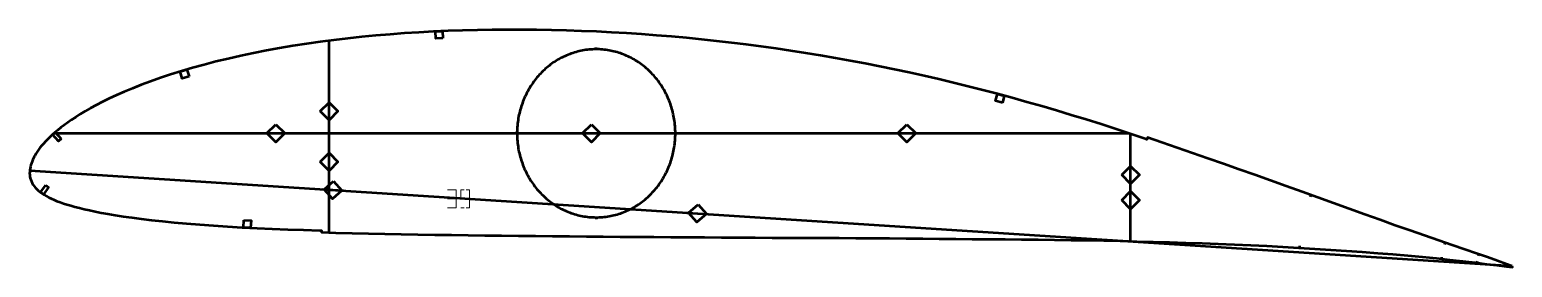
# Model space of a CAD drawing. Header units: metres. Extents: x 9 to 842, y 125 to 258.
import ezdxf

# ---------------------------------------------------------------- set-up
doc = ezdxf.new("R2010")
doc.units = ezdxf.units.M
doc.layers.add('Layer', color=1, linetype='Continuous', lineweight=50)
doc.layers.add('NumLabel', color=1, linetype='Continuous', lineweight=15)

msp = doc.modelspace()

# ---------------------------------------------------------------- linework, layer by layer
at = {"layer": 'Layer', "color": 7}
for p, q in [((177.53, 144.35), (177.53, 251.96)), ((177.53, 206.35), (177.53, 218.35)), ((23.06, 200), (626.52, 200)), ((141.65, 200), (153.65, 200)), ((318.79, 200), (330.79, 200)), ((495.93, 200), (507.93, 200)), ((627.53, 139.45), (627.53, 199.67)), ((177.53, 177.96), (177.53, 189.96)), ((9.51, 179.19), (841.19, 125.7)), ((627.53, 170.64), (627.53, 182.64)), ((173.75, 168.62), (185.73, 167.85)), ((627.53, 156.48), (627.53, 168.48)), ((378.43, 155.46), (390.4, 154.69))]:
    msp.add_line(p, q, dxfattribs=at)
at = {"layer": 'Layer'}
for p, q in [((327.53, 247.16), (327.53, 248.16)), ((283.1, 200), (282.1, 200)), ((371.96, 200), (372.96, 200)), ((728.64, 165.34), (728.31, 164.4)), ((327.53, 152.84), (327.53, 151.84)), ((722.4, 136.79), (722.32, 135.8)), ((804.06, 138.64), (803.73, 137.7)), ((802.18, 130.59), (802.08, 129.59)), ((822.04, 128.31), (821.96, 127.31)), ((822.98, 132.17), (822.65, 131.22))]:
    msp.add_line(p, q, dxfattribs=at)
for points in [[(841.74, 125.5), (838.61, 126.63), (833.52, 128.45), (827.93, 130.44), (821.83, 132.57), (815.2, 134.84), (808.07, 137.27), (800.52, 139.85), (792.64, 142.58), (784.5, 145.42), (776.16, 148.35), (767.65, 151.36), (759.03, 154.43), (750.31, 157.56), (741.51, 160.71), (732.67, 163.89), (723.8, 167.09), (714.93, 170.28), (706.07, 173.46), (697.25, 176.62), (688.45, 179.75), (679.7, 182.85), (670.99, 185.91), (662.32, 188.93), (653.7, 191.91), (645.12, 194.84), (637.05, 197.56), (636.73, 196.61), (636.27, 196.77), (627.79, 199.58), (619.35, 202.34), (610.95, 205.04), (602.59, 207.67), (594.26, 210.24), (585.95, 212.74), (577.66, 215.17), (569.38, 217.54), (561.12, 219.84), (552.86, 222.07), (544.6, 224.24), (536.35, 226.34), (528.09, 228.37), (519.84, 230.33), (511.57, 232.23), (503.3, 234.06), (495.02, 235.83), (486.74, 237.53), (478.44, 239.16), (470.14, 240.72), (461.83, 242.22), (453.5, 243.65), (445.17, 245.01), (436.84, 246.3), (428.49, 247.53), (420.13, 248.69), (411.77, 249.78), (403.39, 250.81), (394.99, 251.76), (386.59, 252.66), (378.18, 253.48), (369.76, 254.24), (361.33, 254.93), (352.9, 255.56), (344.47, 256.12), (336.05, 256.62), (327.62, 257.04), (319.21, 257.4), (310.81, 257.69), (302.43, 257.91), (294.06, 258.06), (285.7, 258.14), (277.38, 258.15), (269.07, 258.09), (260.79, 257.95), (252.54, 257.74), (244.33, 257.45), (236.15, 257.08), (228.01, 256.64), (219.91, 256.12), (211.86, 255.52), (203.86, 254.84), (195.92, 254.08), (188.03, 253.24), (180.22, 252.31), (172.48, 251.3), (164.81, 250.2), (157.23, 249.03), (149.74, 247.76), (142.34, 246.41), (135.07, 244.98), (127.92, 243.47), (120.91, 241.88), (114.06, 240.22), (107.39, 238.49), (100.91, 236.71), (94.65, 234.86), (88.61, 232.97), (82.83, 231.05), (77.32, 229.1), (72.09, 227.14), (67.15, 225.19), (62.51, 223.25), (58.17, 221.33), (54.12, 219.45), (50.36, 217.61), (46.87, 215.82), (43.64, 214.08), (40.65, 212.38), (37.89, 210.73), (35.34, 209.14), (32.98, 207.59), (30.8, 206.09), (28.78, 204.63), (26.92, 203.21), (25.19, 201.83), (23.6, 200.48), (22.12, 199.16), (20.75, 197.86), (19.48, 196.58), (18.29, 195.34), (17.19, 194.13), (16.16, 192.96), (15.22, 191.82), (14.36, 190.71), (13.59, 189.61), (12.89, 188.52), (12.27, 187.44), (11.72, 186.37), (11.22, 185.31), (10.79, 184.27), (10.41, 183.25), (10.1, 182.25), (9.84, 181.28), (9.66, 180.33), (9.53, 179.39), (9.46, 178.38), (9.45, 177.54), (9.49, 176.61), (9.6, 175.68), (9.79, 174.76), (10.05, 173.85), (10.41, 172.94), (10.87, 172.04), (11.41, 171.15), (12.05, 170.27), (12.76, 169.41), (13.56, 168.57), (14.44, 167.76), (15.41, 166.97), (16.47, 166.21), (17.62, 165.46), (18.86, 164.73), (20.19, 164.02), (21.61, 163.33), (23.13, 162.65), (24.76, 161.98), (26.5, 161.33), (28.38, 160.68), (30.38, 160.04), (32.54, 159.4), (34.86, 158.75), (37.35, 158.1), (40.05, 157.45), (42.98, 156.79), (46.15, 156.13), (49.61, 155.45), (53.37, 154.76), (57.47, 154.07), (61.95, 153.38), (66.82, 152.68), (72.12, 151.98), (77.85, 151.3), (84.01, 150.63), (90.6, 149.97), (97.57, 149.35), (104.91, 148.76), (112.58, 148.21), (120.52, 147.71), (128.7, 147.24), (137.1, 146.82), (145.67, 146.44), (154.4, 146.1), (163.28, 145.79), (172.3, 145.51), (173.25, 145.48), (173.22, 144.48), (181.36, 144.23), (190.47, 143.97), (199.61, 143.76), (208.82, 143.58), (218.11, 143.42), (227.47, 143.27), (236.86, 143.11), (246.26, 142.95), (255.64, 142.81), (265.02, 142.69), (274.44, 142.59), (283.91, 142.51), (293.41, 142.42), (302.93, 142.33), (312.46, 142.24), (321.99, 142.16), (331.5, 142.07), (340.98, 141.99), (350.45, 141.93), (359.93, 141.87), (369.39, 141.81), (378.86, 141.74), (388.33, 141.67), (397.8, 141.6), (407.28, 141.55), (416.76, 141.49), (426.23, 141.44), (435.68, 141.39), (445.11, 141.36), (454.54, 141.33), (463.94, 141.29), (473.34, 141.23), (482.75, 141.16), (492.14, 141.1), (501.51, 141.03), (510.82, 140.94), (520.11, 140.83), (529.38, 140.71), (538.61, 140.61), (547.84, 140.55), (557.08, 140.51), (566.32, 140.44), (575.58, 140.34), (584.87, 140.22), (594.15, 140.11), (603.38, 139.98), (612.56, 139.81), (621.75, 139.6), (630.97, 139.37), (640.21, 139.13), (649.42, 138.89), (658.55, 138.62), (667.65, 138.3), (676.78, 137.94), (685.93, 137.55), (695.06, 137.17), (704.11, 136.77), (713.07, 136.33), (721.99, 135.82), (730.94, 135.26), (739.92, 134.68), (748.83, 134.09), (757.61, 133.48), (766.28, 132.82), (774.82, 132.13), (783.2, 131.41), (791.36, 130.66), (799.25, 129.89), (806.84, 129.09), (814.09, 128.25), (820.95, 127.44), (827.34, 126.66), (833.22, 125.93), (838.57, 125.23), (841.87, 124.8)], [(371.96, 200), (371.95, 200.99), (371.92, 201.98), (371.87, 202.97), (371.8, 203.96), (371.71, 204.95), (371.61, 205.93), (371.48, 206.91), (371.33, 207.89), (371.17, 208.87), (370.98, 209.84), (370.78, 210.8), (370.55, 211.77), (370.31, 212.72), (370.05, 213.67), (369.77, 214.62), (369.47, 215.56), (369.15, 216.49), (368.82, 217.42), (368.46, 218.33), (368.09, 219.24), (367.7, 220.14), (367.3, 221.03), (366.87, 221.92), (366.43, 222.79), (365.97, 223.65), (365.49, 224.5), (365, 225.34), (364.49, 226.17), (363.96, 226.99), (363.42, 227.8), (362.86, 228.59), (362.29, 229.38), (361.7, 230.14), (361.09, 230.9), (360.47, 231.64), (359.84, 232.37), (359.19, 233.08), (358.53, 233.78), (357.85, 234.47), (357.17, 235.13), (356.46, 235.79), (355.75, 236.42), (355.02, 237.05), (354.28, 237.65), (353.53, 238.24), (352.77, 238.81), (351.99, 239.37), (351.21, 239.9), (350.41, 240.42), (349.61, 240.92), (348.79, 241.41), (347.97, 241.87), (347.14, 242.32), (346.29, 242.75), (345.44, 243.16), (344.59, 243.55), (343.72, 243.92), (342.85, 244.27), (341.97, 244.6), (341.08, 244.91), (340.19, 245.2), (339.29, 245.48), (338.39, 245.73), (337.48, 245.96), (336.57, 246.17), (335.65, 246.36), (334.73, 246.53), (333.81, 246.69), (332.88, 246.82), (331.96, 246.92), (331.03, 247.01), (330.09, 247.08), (329.16, 247.13), (328.23, 247.15), (327.29, 247.16), (326.36, 247.14), (325.43, 247.11), (324.5, 247.05), (323.57, 246.97), (322.64, 246.87), (321.71, 246.75), (320.78, 246.61), (319.86, 246.45), (318.95, 246.27), (318.03, 246.07), (317.12, 245.85), (316.22, 245.61), (315.32, 245.34), (314.42, 245.06), (313.53, 244.76), (312.65, 244.44), (311.77, 244.09), (310.9, 243.73), (310.04, 243.35), (309.19, 242.95), (308.34, 242.53), (307.5, 242.1), (306.67, 241.64), (305.85, 241.17), (305.04, 240.67), (304.24, 240.16), (303.45, 239.64), (302.67, 239.09), (301.91, 238.53), (301.15, 237.95), (300.4, 237.35), (299.67, 236.74), (298.95, 236.11), (298.24, 235.46), (297.54, 234.8), (296.86, 234.13), (296.19, 233.43), (295.54, 232.73), (294.9, 232.01), (294.27, 231.27), (293.66, 230.52), (293.06, 229.76), (292.48, 228.99), (291.91, 228.2), (291.36, 227.4), (290.83, 226.59), (290.31, 225.76), (289.81, 224.93), (289.32, 224.08), (288.86, 223.22), (288.41, 222.35), (287.97, 221.48), (287.55, 220.59), (287.16, 219.69), (286.78, 218.79), (286.41, 217.88), (286.07, 216.95), (285.74, 216.03), (285.43, 215.09), (285.14, 214.15), (284.87, 213.2), (284.62, 212.25), (284.39, 211.29), (284.17, 210.32), (283.98, 209.35), (283.8, 208.38), (283.65, 207.4), (283.51, 206.42), (283.39, 205.44), (283.3, 204.45), (283.22, 203.47), (283.16, 202.48), (283.12, 201.49), (283.1, 200.5), (283.1, 199.5), (283.12, 198.51), (283.16, 197.52), (283.22, 196.53), (283.3, 195.55), (283.39, 194.56), (283.51, 193.58), (283.65, 192.6), (283.8, 191.62), (283.98, 190.65), (284.17, 189.68), (284.39, 188.71), (284.62, 187.75), (284.87, 186.8), (285.14, 185.85), (285.43, 184.91), (285.74, 183.97), (286.07, 183.05), (286.41, 182.12), (286.78, 181.21), (287.16, 180.31), (287.55, 179.41), (287.97, 178.52), (288.41, 177.65), (288.86, 176.78), (289.32, 175.92), (289.81, 175.07), (290.31, 174.24), (290.83, 173.41), (291.36, 172.6), (291.91, 171.8), (292.48, 171.01), (293.06, 170.24), (293.66, 169.48), (294.27, 168.73), (294.9, 167.99), (295.54, 167.27), (296.19, 166.57), (296.86, 165.87), (297.54, 165.2), (298.24, 164.54), (298.95, 163.89), (299.67, 163.26), (300.4, 162.65), (301.15, 162.05), (301.91, 161.47), (302.67, 160.91), (303.45, 160.36), (304.24, 159.84), (305.04, 159.33), (305.85, 158.83), (306.67, 158.36), (307.5, 157.9), (308.34, 157.47), (309.19, 157.05), (310.04, 156.65), (310.9, 156.27), (311.77, 155.91), (312.65, 155.56), (313.53, 155.24), (314.42, 154.94), (315.32, 154.66), (316.22, 154.39), (317.12, 154.15), (318.03, 153.93), (318.95, 153.73), (319.86, 153.55), (320.78, 153.39), (321.71, 153.25), (322.64, 153.13), (323.57, 153.03), (324.5, 152.95), (325.43, 152.89), (326.36, 152.86), (327.29, 152.84), (328.23, 152.85), (329.16, 152.87), (330.09, 152.92), (331.03, 152.99), (331.96, 153.08), (332.88, 153.18), (333.81, 153.31), (334.73, 153.47), (335.65, 153.64), (336.57, 153.83), (337.48, 154.04), (338.39, 154.27), (339.29, 154.52), (340.19, 154.8), (341.08, 155.09), (341.97, 155.4), (342.85, 155.73), (343.72, 156.08), (344.59, 156.45), (345.44, 156.84), (346.29, 157.25), (347.14, 157.68), (347.97, 158.13), (348.79, 158.59), (349.61, 159.08), (350.41, 159.58), (351.21, 160.1), (351.99, 160.63), (352.77, 161.19), (353.53, 161.76), (354.28, 162.35), (355.02, 162.95), (355.75, 163.58), (356.46, 164.21), (357.17, 164.87), (357.85, 165.53), (358.53, 166.22), (359.19, 166.92), (359.84, 167.63), (360.47, 168.36), (361.09, 169.1), (361.7, 169.86), (362.29, 170.62), (362.86, 171.41), (363.42, 172.2), (363.96, 173.01), (364.49, 173.83), (365, 174.66), (365.49, 175.5), (365.97, 176.35), (366.43, 177.21), (366.87, 178.08), (367.3, 178.97), (367.7, 179.86), (368.09, 180.76), (368.46, 181.67), (368.82, 182.58), (369.15, 183.51), (369.47, 184.44), (369.77, 185.38), (370.05, 186.33), (370.31, 187.28), (370.55, 188.23), (370.78, 189.2), (370.98, 190.16), (371.17, 191.13), (371.33, 192.11), (371.48, 193.09), (371.61, 194.07), (371.71, 195.05), (371.8, 196.04), (371.87, 197.03), (371.92, 198.02), (371.95, 199.01), (371.96, 200)]]:
    msp.add_lwpolyline(points, close=True, dxfattribs=at)
for points in [[(241.44, 253.32), (237.45, 253.14), (237.27, 257.13), (241.26, 257.31), (241.44, 253.32)], [(98.91, 231.94), (95.07, 230.81), (93.94, 234.65), (97.78, 235.78), (98.91, 231.94)], [(172.53, 212.35), (177.53, 217.35), (182.53, 212.35), (177.53, 207.35), (172.53, 212.35)], [(555.58, 217.19), (551.72, 218.23), (552.76, 222.1), (556.63, 221.05), (555.58, 217.19)], [(27.06, 196.87), (25.57, 195.53), (22.23, 199.25), (23.72, 200.59), (27.06, 196.87)], [(147.65, 205), (152.65, 200), (147.65, 195), (142.65, 200), (147.65, 205)], [(324.79, 205), (329.79, 200), (324.79, 195), (319.79, 200), (324.79, 205)], [(501.93, 205), (506.93, 200), (501.93, 195), (496.93, 200), (501.93, 205)], [(172.53, 183.96), (177.53, 188.96), (182.53, 183.96), (177.53, 178.96), (172.53, 183.96)], [(622.53, 176.64), (627.53, 181.64), (632.53, 176.64), (627.53, 171.64), (622.53, 176.64)], [(18.45, 170.94), (20.08, 169.77), (17.16, 165.71), (15.53, 166.88), (18.45, 170.94)], [(180.06, 173.23), (184.73, 167.92), (179.42, 163.25), (174.75, 168.56), (180.06, 173.23)], [(622.53, 162.48), (627.53, 167.48), (632.53, 162.48), (627.53, 157.48), (622.53, 162.48)], [(384.74, 160.07), (389.41, 154.75), (384.1, 150.09), (379.43, 155.4), (384.74, 160.07)], [(129.72, 151.19), (133.72, 150.99), (133.52, 147), (129.52, 147.2), (129.72, 151.19)]]:
    msp.add_lwpolyline(points, dxfattribs=at)
at = {"layer": 'NumLabel', "color": 1}
for points in [[(243.97, 168.22), (248.97, 168.22), (248.97, 163.22), (243.97, 163.22), (248.97, 163.22), (248.97, 158.22), (243.97, 158.22)], [(253.47, 163.22), (251.47, 163.22), (251.47, 168.22), (253.47, 168.22)], [(254.47, 168.22), (256.47, 168.22), (256.47, 158.22), (254.47, 158.22)], [(253.47, 158.22), (251.47, 158.22)], [(256.47, 163.22), (254.47, 163.22)]]:
    msp.add_lwpolyline(points, dxfattribs=at)

doc.saveas('drawing.dxf')
